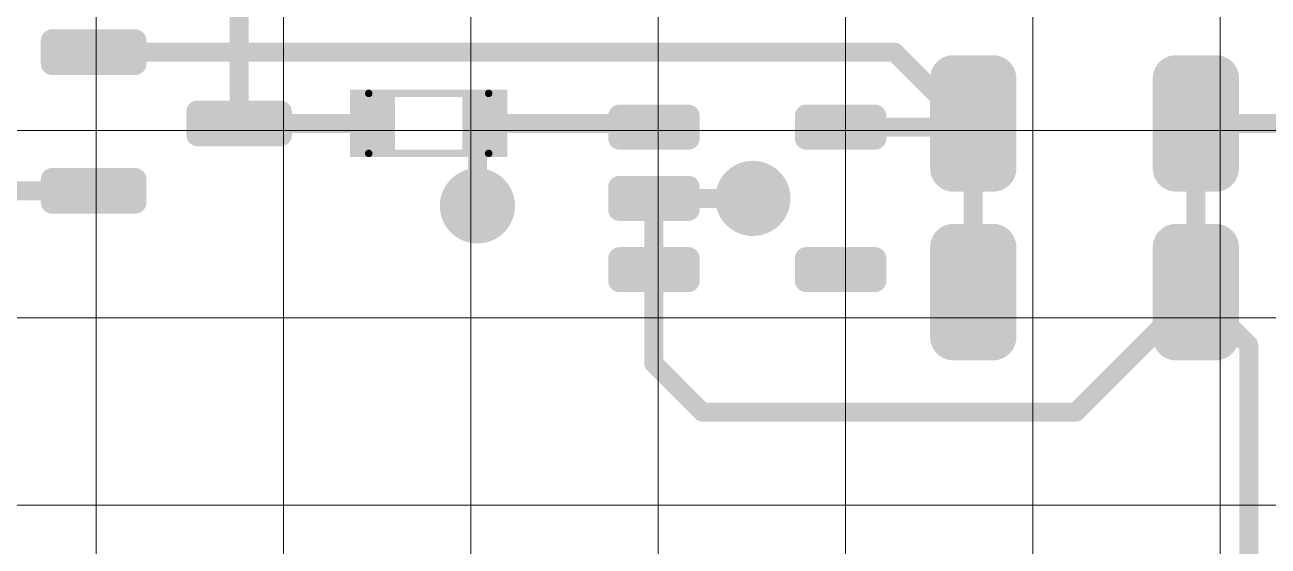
# Model space of a CAD drawing. Extents: x 1996 to 2593, y 74 to 494.
# Drawn here: x 2084.05 to 2100.64, y 351.96 to 358.91 of the extents above; entities that cross this region are included whole.
import ezdxf

# ---------------------------------------------------------------- set-up
doc = ezdxf.new("R2010")
doc.units = 0
doc.header["$MEASUREMENT"] = 0
doc.layers.get('0').update_dxf_attribs({"linetype": 'CONTINUOUS'})
for name, color, linetype in [('BottomSolder', 6, 'CONTINUOUS'), ('KeepOutLayer', 6, 'CONTINUOUS'), ('TopLayer', 1, 'CONTINUOUS')]:
    doc.layers.add(name, color=color, linetype=linetype)

# ---------------------------------------------------------------- blocks, each defined once
blk = doc.blocks.new('CAP3216X125N_26')
at = {"layer": 'TopLayer', "const_width": 0.31049976}
for points in [[(-1.90473076, 0.59948572, 1), (-1.594231, 0.59948572, 1)], [(-1.37573004, 0.59948572, 1), (-1.06523028, 0.59948572, 1)], [(1.06524044, 0.59948572, 1), (1.3757402, 0.59948572, 1)], [(1.59424116, 0.59948572, 1), (1.90474092, 0.59948572, 1)], [(-1.90473076, -0.59951112, 1), (-1.594231, -0.59951112, 1)], [(-1.37573004, -0.59951112, 1), (-1.06523028, -0.59951112, 1)], [(1.06524044, -0.59951112, 1), (1.3757402, -0.59951112, 1)], [(1.59424116, -0.59951112, 1), (1.90474092, -0.59951112, 1)]]:
    blk.add_lwpolyline(points, format="xyb", close=True, dxfattribs=at)
at = {"layer": 'TopLayer'}
for points in [[(-1.22048016, -0.91001088), (-1.22048016, 0.9099854799999999), (-1.74948088, -0.91001088), (-1.74948088, 0.9099854799999999)], [(1.74949104, -0.91001088), (1.74949104, 0.9099854799999999), (1.22049032, -0.91001088), (1.22049032, 0.9099854799999999)], [(-0.9099803999999999, -0.59951112), (-0.9099803999999999, 0.59948572), (-2.05998064, -0.59951112), (-2.05998064, 0.59948572)], [(2.0599908, -0.59951112), (2.0599908, 0.59948572), (0.90999056, -0.59951112), (0.90999056, 0.59948572)]]:
    blk.add_solid(points, dxfattribs=at)
blk = doc.blocks.new('CAP3216X125N_29')
at = {"layer": 'TopLayer', "const_width": 0.31049976}
for points in [[(-1.90473076, 0.5995187399999999, 1), (-1.594231, 0.5995187399999999, 1)], [(-1.37573004, 0.5995187399999999, 1), (-1.06523028, 0.5995187399999999, 1)], [(1.06524044, 0.5995187399999999, 1), (1.3757402, 0.5995187399999999, 1)], [(1.59424116, 0.5995187399999999, 1), (1.90474092, 0.5995187399999999, 1)], [(-1.90473076, -0.5994781, 1), (-1.594231, -0.5994781, 1)], [(-1.37573004, -0.5994781, 1), (-1.06523028, -0.5994781, 1)], [(1.06524044, -0.5994781, 1), (1.3757402, -0.5994781, 1)], [(1.59424116, -0.5994781, 1), (1.90474092, -0.5994781, 1)]]:
    blk.add_lwpolyline(points, format="xyb", close=True, dxfattribs=at)
at = {"layer": 'TopLayer'}
for points in [[(-1.22048016, -0.9099778599999999), (-1.22048016, 0.9100185), (-1.74948088, -0.9099778599999999), (-1.74948088, 0.9100185)], [(1.74949104, -0.9099778599999999), (1.74949104, 0.9100185), (1.22049032, -0.9099778599999999), (1.22049032, 0.9100185)], [(-0.9099803999999999, -0.5994781), (-0.9099803999999999, 0.5995187399999999), (-2.05998064, -0.5994781), (-2.05998064, 0.5995187399999999)], [(2.0599908, -0.5994781), (2.0599908, 0.5995187399999999), (0.90999056, -0.5994781), (0.90999056, 0.5995187399999999)]]:
    blk.add_solid(points, dxfattribs=at)
blk = doc.blocks.new('SOT95P280X145_5N_56')
at = {"layer": 'TopLayer', "const_width": 0.1499997}
for points in [[(-1.78001422, 1.09998256, 1), (-1.63001706, 1.09998256, 1)], [(-0.86001606, 1.09998256, 1), (-0.7100189, 1.09998256, 1)], [(0.7099985799999999, 1.09998256, 1), (0.8599957399999999, 1.09998256, 1)], [(1.62999674, 1.09998256, 1), (1.7799939, 1.09998256, 1)], [(-1.78001422, 0.7999831599999999, 1), (-1.63001706, 0.7999831599999999, 1)], [(-0.86001606, 0.7999831599999999, 1), (-0.7100189, 0.7999831599999999, 1)], [(0.7099985799999999, 0.7999831599999999, 1), (0.8599957399999999, 0.7999831599999999, 1)], [(1.62999674, 0.7999831599999999, 1), (1.7799939, 0.7999831599999999, 1)], [(-1.78001422, 0.14997176, 1), (-1.63001706, 0.14997176, 1)], [(-0.86001606, 0.14997176, 1), (-0.7100189, 0.14997176, 1)], [(-1.78001422, -0.15002764, 1), (-1.63001706, -0.15002764, 1)], [(-0.86001606, -0.15002764, 1), (-0.7100189, -0.15002764, 1)], [(-1.78001422, -0.8000390399999999, 1), (-1.63001706, -0.8000390399999999, 1)], [(-0.86001606, -0.8000390399999999, 1), (-0.7100189, -0.8000390399999999, 1)], [(0.7099985799999999, -0.8000390399999999, 1), (0.8599957399999999, -0.8000390399999999, 1)], [(1.62999674, -0.8000390399999999, 1), (1.7799939, -0.8000390399999999, 1)], [(-1.78001422, -1.10003844, 1), (-1.63001706, -1.10003844, 1)], [(-0.86001606, -1.10003844, 1), (-0.7100189, -1.10003844, 1)], [(0.7099985799999999, -1.10003844, 1), (0.8599957399999999, -1.10003844, 1)], [(1.62999674, -1.10003844, 1), (1.7799939, -1.10003844, 1)]]:
    blk.add_lwpolyline(points, format="xyb", close=True, dxfattribs=at)
at = {"layer": 'TopLayer'}
for points in [[(-1.70501564, 0.64998346), (-0.7850174799999999, 0.64998346), (-1.70501564, 1.24998226), (-0.7850174799999999, 1.24998226)], [(0.78499716, 0.64998346), (1.70499532, 0.64998346), (0.78499716, 1.24998226), (1.70499532, 1.24998226)], [(-1.85501534, 0.7999831599999999), (-0.63501778, 0.7999831599999999), (-1.85501534, 1.09998256), (-0.63501778, 1.09998256)], [(0.63499746, 0.7999831599999999), (1.85499502, 0.7999831599999999), (0.63499746, 1.09998256), (1.85499502, 1.09998256)], [(-1.70501564, -0.30002734), (-0.7850174799999999, -0.30002734), (-1.70501564, 0.29997146), (-0.7850174799999999, 0.29997146)], [(-1.85501534, -0.15002764), (-0.63501778, -0.15002764), (-1.85501534, 0.14997176), (-0.63501778, 0.14997176)], [(-1.70501564, -1.25003814), (-0.7850174799999999, -1.25003814), (-1.70501564, -0.65003934), (-0.7850174799999999, -0.65003934)], [(0.78499716, -1.25003814), (1.70499532, -1.25003814), (0.78499716, -0.65003934), (1.70499532, -0.65003934)], [(-1.85501534, -1.10003844), (-0.63501778, -1.10003844), (-1.85501534, -0.8000390399999999), (-0.63501778, -0.8000390399999999)], [(0.63499746, -1.10003844), (1.85499502, -1.10003844), (0.63499746, -0.8000390399999999), (1.85499502, -0.8000390399999999)]]:
    blk.add_solid(points, dxfattribs=at)
blk = doc.blocks.new('___0603_72')
at = {"layer": 'KeepOutLayer', "const_width": 0.0999998}
for points in [[(-0.79995776, 0.39997888), (-0.79995776, -0.40001952)], [(0.8000390399999999, 0.39997888), (-0.79995776, 0.39997888)], [(0.8000390399999999, 0.39997888), (0.8000390399999999, -0.40001952)], [(0.8000390399999999, -0.40001952), (-0.79995776, -0.40001952)]]:
    blk.add_lwpolyline(points, dxfattribs=at)
at = {"layer": 'KeepOutLayer', "const_width": 0.0499999}
for points in [[(-0.8249564399999999, 0.39997888, 1), (-0.7749590799999999, 0.39997888, 1)], [(-0.8249564399999999, 0.39997888, 1), (-0.7749590799999999, 0.39997888, 1)], [(0.77504036, 0.39997888, 1), (0.82503772, 0.39997888, 1)], [(0.77504036, 0.39997888, 1), (0.82503772, 0.39997888, 1)], [(-0.8249564399999999, -0.40001952, 1), (-0.7749590799999999, -0.40001952, 1)], [(-0.8249564399999999, -0.40001952, 1), (-0.7749590799999999, -0.40001952, 1)], [(0.77504036, -0.40001952, 1), (0.82503772, -0.40001952, 1)], [(0.77504036, -0.40001952, 1), (0.82503772, -0.40001952, 1)]]:
    blk.add_lwpolyline(points, format="xyb", close=True, dxfattribs=at)
at = {"layer": 'TopLayer'}
for points in [[(-1.04996996, -0.4500194199999999), (-0.44997116, -0.4500194199999999), (-1.04996996, 0.44997878), (-0.44997116, 0.44997878)], [(0.45005244, -0.4500194199999999), (1.05005124, -0.4500194199999999), (0.45005244, 0.44997878), (1.05005124, 0.44997878)]]:
    blk.add_solid(points, dxfattribs=at)
blk = doc.blocks.new('SOT23_3P96_237X112L42X44_123')
at = {"layer": 'TopLayer', "const_width": 0.15249906}
for points in [[(-1.59873188, 1.10253018, 1), (-1.44623536, 1.10253018, 1)], [(-0.49373028, 1.10253018, 1), (-0.34123376, 1.10253018, 1)], [(-1.59873188, 0.79753206, 1), (-1.44623536, 0.79753206, 1)], [(-0.49373028, 0.79753206, 1), (-0.34123376, 0.79753206, 1)], [(0.34126932, 0.15251938, 1), (0.49376584, 0.15251938, 1)], [(1.44627092, 0.15251938, 1), (1.59876744, 0.15251938, 1)], [(0.34126932, -0.15247874, 1), (0.49376584, -0.15247874, 1)], [(1.44627092, -0.15247874, 1), (1.59876744, -0.15247874, 1)], [(-1.59873188, -0.7475042199999999, 1), (-1.44623536, -0.7475042199999999, 1)], [(-0.49373028, -0.7475042199999999, 1), (-0.34123376, -0.7475042199999999, 1)], [(-1.59873188, -1.05250234, 1), (-1.44623536, -1.05250234, 1)], [(-0.49373028, -1.05250234, 1), (-0.34123376, -1.05250234, 1)]]:
    blk.add_lwpolyline(points, format="xyb", close=True, dxfattribs=at)
at = {"layer": 'TopLayer'}
for points in [[(-1.52248362, 1.25502924), (-1.52248362, 0.645033), (-0.41748202, 1.25502924), (-0.41748202, 0.645033)], [(-1.67498268, 1.10253018), (-1.67498268, 0.79753206), (-0.26498296, 1.10253018), (-0.26498296, 0.79753206)], [(0.41751758, 0.30501844), (0.41751758, -0.3049778), (1.52251918, 0.30501844), (1.52251918, -0.3049778)], [(0.26501852, 0.15251938), (0.26501852, -0.15247874), (1.67501824, 0.15251938), (1.67501824, -0.15247874)], [(-1.52248362, -0.5950051599999999), (-1.52248362, -1.2050014), (-0.41748202, -0.5950051599999999), (-0.41748202, -1.2050014)], [(-1.67498268, -0.7475042199999999), (-1.67498268, -1.05250234), (-0.26498296, -0.7475042199999999), (-0.26498296, -1.05250234)]]:
    blk.add_solid(points, dxfattribs=at)

msp = doc.modelspace()

# ---------------------------------------------------------------- linework, layer by layer
at = {"lineweight": 9}
for p, q in [((2085, 397.5), (2085, 317.50000696)), ((2087.5, 397.5), (2087.5, 315.00001016)), ((2090, 397.5), (2090, 317.50000696)), ((2092.5, 397.5), (2092.5, 317.50000696)), ((2095, 397.5), (2095, 317.50000696)), ((2097.5, 397.5), (2097.5, 315.00001016)), ((2100, 397.5), (2100, 317.50000696)), ((2137.50001336, 357.50001016), (2035, 357.50001016)), ((2157.500016565001, 357.4999993438706), (2055.000003205001, 357.4999993438706)), ((2137.50001336, 355.00001016), (2037.5000127, 355.00001016)), ((2157.500016565001, 354.9999993438706), (2057.500015905001, 354.9999993438706)), ((2137.50001336, 352.50001016), (2037.5000127, 352.50001016)), ((2157.500016565001, 352.4999993438706), (2057.500015905001, 352.4999993438706))]:
    msp.add_line(p, q, dxfattribs=at)
at = {"layer": 'BottomSolder', "const_width": 0.5015992}
for points in [[(2089.837791214487, 356.4926213530475, 1), (2090.339390414487, 356.4926213530475, 1)], [(2093.512764814487, 356.5925957530475, 1), (2094.014364014487, 356.5925957530475, 1)]]:
    msp.add_lwpolyline(points, format="xyb", close=True, dxfattribs=at)
at = {"layer": 'TopLayer', "const_width": 0.254}
for points in [[(2086.908612414487, 357.5926445530476), (2086.908612414487, 361.5925857530476)], [(2084.968611214487, 358.5426553530476), (2095.653527614487, 358.5426553530476)], [(2095.653527614487, 358.5426553530476), (2096.653576414487, 357.5426065530475)], [(2095.653527614487, 358.5426553530476), (2096.653576414487, 357.5426065530475)], [(2095.653527614487, 358.5426553530476), (2096.653576414487, 357.5426065530475)], [(2086.908612414487, 357.5926445530476), (2088.461568414487, 357.5926445530476)], [(2090.088590814487, 357.2656957530475), (2090.415539614487, 357.5926445530476)], [(2090.088590814487, 357.2656957530475), (2090.415539614487, 357.5926445530476)], [(2090.188565214487, 357.5926445530476), (2090.415539614487, 357.5926445530476)], [(2090.302052414487, 357.4791573530476), (2090.415539614487, 357.5926445530476)], [(2090.415539614487, 357.5926445530476), (2092.393539214487, 357.5926445530476)], [(2092.393539214487, 357.5926445530476), (2092.443577214487, 357.5426065530475)], [(2094.933590014487, 357.5426065530475), (2096.653576414487, 357.5426065530475)], [(2096.653576414487, 357.5426065530475), (2096.703614414487, 357.5926445530476)], [(2096.703614414487, 355.3426109530475), (2096.703614414487, 357.5926445530476)], [(2099.673585614487, 355.3426109530475), (2099.673585614487, 357.5926445530476)], [(2099.673585614487, 357.5926445530476), (2101.638580414487, 357.5926445530476)], [(2090.088590814487, 357.2656957530475), (2090.302052414487, 357.4791573530476)], [(2090.088590814487, 356.4926213530475), (2090.088590814487, 357.2656957530475)], [(2076.088618814487, 356.6926209530475), (2084.968611214487, 356.6926209530475)], [(2092.443577214487, 355.6425849530476), (2092.443577214487, 356.5925957530475)], [(2092.443577214487, 356.5925957530475), (2093.763564414487, 356.5925957530475)], [(2092.443577214487, 354.3876217530475), (2092.443577214487, 355.6425849530476)], [(2098.073588814487, 353.7426141530476), (2099.673585614487, 355.3426109530475)], [(2099.673585614487, 355.3426109530475), (2100.378588014487, 354.6376085530475)], [(2100.378588014487, 348.2176569530475), (2100.378588014487, 354.6376085530475)], [(2092.443577214487, 354.3876217530475), (2093.088584814487, 353.7426141530476)], [(2093.088584814487, 353.7426141530476), (2098.073588814487, 353.7426141530476)]]:
    msp.add_lwpolyline(points, dxfattribs=at)
at = {"layer": 'TopLayer'}
for points, const_width in [([(2084.905111214487, 358.5426553530476, 1), (2085.032111214487, 358.5426553530476, 1)], 0.127), ([(2095.590027614487, 358.5426553530476, 1), (2095.717027614487, 358.5426553530476, 1)], 0.127), ([(2095.590027614487, 358.5426553530476, 1), (2095.717027614487, 358.5426553530476, 1)], 0.127), ([(2095.590027614487, 358.5426553530476, 1), (2095.717027614487, 358.5426553530476, 1)], 0.127), ([(2095.590027614487, 358.5426553530476, 1), (2095.717027614487, 358.5426553530476, 1)], 0.127), ([(2086.845112414487, 357.5926445530476, 1), (2086.972112414487, 357.5926445530476, 1)], 0.127), ([(2086.845112414487, 357.5926445530476, 1), (2086.972112414487, 357.5926445530476, 1)], 0.127), ([(2088.398068414487, 357.5926445530476, 1), (2088.525068414487, 357.5926445530476, 1)], 0.127), ([(2090.125065214487, 357.5926445530476, 1), (2090.252065214487, 357.5926445530476, 1)], 0.127), ([(2090.352039614487, 357.5926445530476, 1), (2090.479039614487, 357.5926445530476, 1)], 0.127), ([(2090.352039614487, 357.5926445530476, 1), (2090.479039614487, 357.5926445530476, 1)], 0.127), ([(2090.352039614487, 357.5926445530476, 1), (2090.479039614487, 357.5926445530476, 1)], 0.127), ([(2090.352039614487, 357.5926445530476, 1), (2090.479039614487, 357.5926445530476, 1)], 0.127), ([(2090.352039614487, 357.5926445530476, 1), (2090.479039614487, 357.5926445530476, 1)], 0.127), ([(2092.330039214487, 357.5926445530476, 1), (2092.457039214487, 357.5926445530476, 1)], 0.127), ([(2092.330039214487, 357.5926445530476, 1), (2092.457039214487, 357.5926445530476, 1)], 0.127), ([(2092.380077214487, 357.5426065530475, 1), (2092.507077214487, 357.5426065530475, 1)], 0.127), ([(2094.870090014487, 357.5426065530475, 1), (2094.997090014487, 357.5426065530475, 1)], 0.127), ([(2096.590076414487, 357.5426065530475, 1), (2096.717076414487, 357.5426065530475, 1)], 0.127), ([(2096.590076414487, 357.5426065530475, 1), (2096.717076414487, 357.5426065530475, 1)], 0.127), ([(2096.590076414487, 357.5426065530475, 1), (2096.717076414487, 357.5426065530475, 1)], 0.127), ([(2096.590076414487, 357.5426065530475, 1), (2096.717076414487, 357.5426065530475, 1)], 0.127), ([(2096.590076414487, 357.5426065530475, 1), (2096.717076414487, 357.5426065530475, 1)], 0.127), ([(2096.640114414487, 357.5926445530476, 1), (2096.767114414487, 357.5926445530476, 1)], 0.127), ([(2096.640114414487, 357.5926445530476, 1), (2096.767114414487, 357.5926445530476, 1)], 0.127), ([(2099.610085614487, 357.5926445530476, 1), (2099.737085614487, 357.5926445530476, 1)], 0.127), ([(2099.610085614487, 357.5926445530476, 1), (2099.737085614487, 357.5926445530476, 1)], 0.127), ([(2090.238552414487, 357.4791573530476, 1), (2090.365552414487, 357.4791573530476, 1)], 0.127), ([(2090.238552414487, 357.4791573530476, 1), (2090.365552414487, 357.4791573530476, 1)], 0.127), ([(2090.025090814487, 357.2656957530475, 1), (2090.152090814487, 357.2656957530475, 1)], 0.127), ([(2090.025090814487, 357.2656957530475, 1), (2090.152090814487, 357.2656957530475, 1)], 0.127), ([(2090.025090814487, 357.2656957530475, 1), (2090.152090814487, 357.2656957530475, 1)], 0.127), ([(2090.025090814487, 357.2656957530475, 1), (2090.152090814487, 357.2656957530475, 1)], 0.127), ([(2093.563564814487, 356.5925957530475, 1), (2093.963564014487, 356.5925957530475, 1)], 0.3999992), ([(2084.905111214487, 356.6926209530475, 1), (2085.032111214487, 356.6926209530475, 1)], 0.127), ([(2089.888591214487, 356.4926213530475, 1), (2090.288590414487, 356.4926213530475, 1)], 0.3999992), ([(2090.025090814487, 356.4926213530475, 1), (2090.152090814487, 356.4926213530475, 1)], 0.127), ([(2092.380077214487, 356.5925957530475, 1), (2092.507077214487, 356.5925957530475, 1)], 0.127), ([(2092.380077214487, 356.5925957530475, 1), (2092.507077214487, 356.5925957530475, 1)], 0.127), ([(2093.700064414487, 356.5925957530475, 1), (2093.827064414487, 356.5925957530475, 1)], 0.127), ([(2092.380077214487, 355.6425849530476, 1), (2092.507077214487, 355.6425849530476, 1)], 0.127), ([(2092.380077214487, 355.6425849530476, 1), (2092.507077214487, 355.6425849530476, 1)], 0.127), ([(2096.640114414487, 355.3426109530475, 1), (2096.767114414487, 355.3426109530475, 1)], 0.127), ([(2099.610085614487, 355.3426109530475, 1), (2099.737085614487, 355.3426109530475, 1)], 0.127), ([(2099.610085614487, 355.3426109530475, 1), (2099.737085614487, 355.3426109530475, 1)], 0.127), ([(2099.610085614487, 355.3426109530475, 1), (2099.737085614487, 355.3426109530475, 1)], 0.127), ([(2100.315088014487, 354.6376085530475, 1), (2100.442088014487, 354.6376085530475, 1)], 0.127), ([(2100.315088014487, 354.6376085530475, 1), (2100.442088014487, 354.6376085530475, 1)], 0.127), ([(2092.380077214487, 354.3876217530475, 1), (2092.507077214487, 354.3876217530475, 1)], 0.127), ([(2092.380077214487, 354.3876217530475, 1), (2092.507077214487, 354.3876217530475, 1)], 0.127), ([(2093.025084814487, 353.7426141530476, 1), (2093.152084814487, 353.7426141530476, 1)], 0.127), ([(2093.025084814487, 353.7426141530476, 1), (2093.152084814487, 353.7426141530476, 1)], 0.127), ([(2098.010088814487, 353.7426141530476, 1), (2098.137088814487, 353.7426141530476, 1)], 0.127), ([(2098.010088814487, 353.7426141530476, 1), (2098.137088814487, 353.7426141530476, 1)], 0.127)]:
    msp.add_lwpolyline(points, format="xyb", close=True, dxfattribs=dict(at, const_width=const_width))

# ---------------------------------------------------------------- block references
for name, p in [('SOT23_3P96_237X112L42X44_123', (2085.938594034487, 357.5926242330475)), ('CAP3216X125N_29', (2098.188594934487, 357.5926242330475)), ('SOT95P280X145_5N_56', (2093.688593774487, 356.5926236930475)), ('CAP3216X125N_26', (2098.188594934487, 355.3426236530475))]:
    msp.add_blockref(name, p)
at = {"rotation": 180}
msp.add_blockref('___0603_72', (2089.438594654487, 357.5926242330475), dxfattribs=at)

doc.saveas('drawing.dxf')
